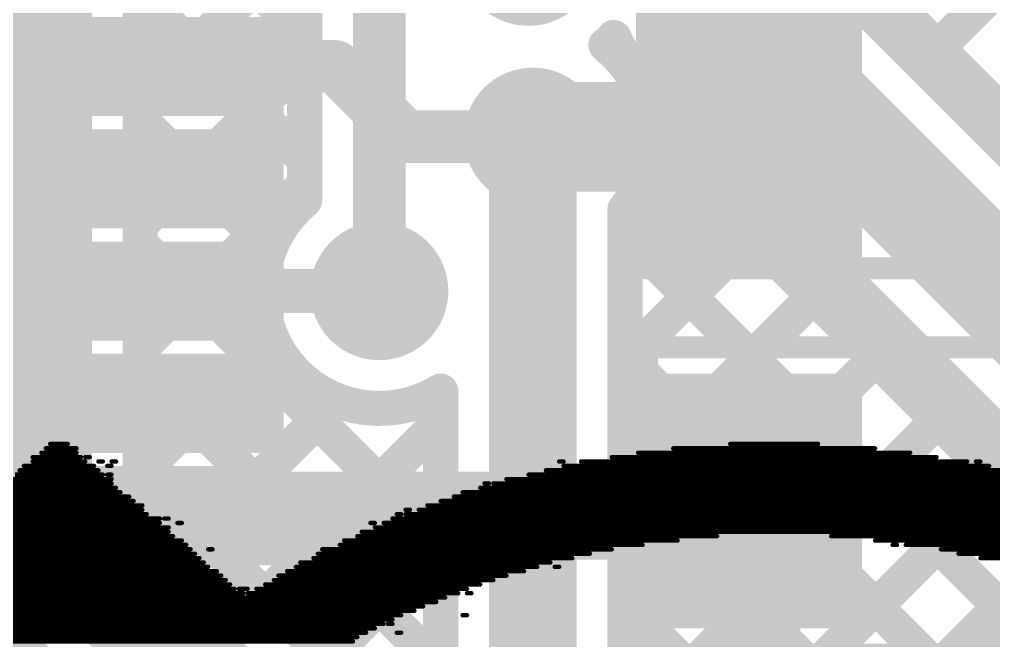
# Model space of a CAD drawing. Header units: millimetres. Extents: x 9.08 to 12.48, y 2.73 to 6.
# Drawn here: x 11.359 to 11.581, y 4.1642 to 4.3057 of the extents above; entities that cross this region are included whole.
import ezdxf

# ---------------------------------------------------------------- set-up
doc = ezdxf.new("R2010")
doc.units = ezdxf.units.MM
doc.header["$MEASUREMENT"] = 0
for name, color, linetype in [('BottomLayer', 5, 'Continuous'), ('BottomOverlay', 54, 'Continuous'), ('MultiLayer', 9, 'Continuous'), ('TopLayer', 1, 'Continuous'), ('TopOverlay', 2, 'Continuous'), ('TopPaste', 8, 'Continuous'), ('TopSolder', 216, 'Continuous'), ('ViaHoleLayer', 16, 'Continuous')]:
    doc.layers.add(name, color=color, linetype=linetype)

# ---------------------------------------------------------------- blocks, each defined once
blk = doc.blocks.new('16_TSSOP_54')
at = {"layer": 'TopLayer'}
for points in [[(0.07579, 0.00551), (0.13091, 0.00551), (0.07579, 0.02008), (0.13091, 0.02008)], [(0.07579, -0.02008), (0.13091, -0.02008), (0.07579, -0.00551), (0.13091, -0.00551)], [(0.07579, -0.04567), (0.13091, -0.04567), (0.07579, -0.0311), (0.13091, -0.0311)], [(0.07579, -0.07126), (0.13091, -0.07126), (0.07579, -0.05669), (0.13091, -0.05669)], [(0.07579, -0.09685), (0.13091, -0.09685), (0.07579, -0.08228), (0.13091, -0.08228)]]:
    blk.add_solid(points, dxfattribs=at)
at = {"layer": 'TopOverlay', "const_width": 0.00787}
blk.add_lwpolyline([(-0.079, -0.103), (0.079, -0.103)], dxfattribs=at)
at = {"layer": 'TopOverlay', "const_width": 0.00394}
blk.add_lwpolyline([(0.07703, -0.103, 1), (0.08097, -0.103, 1)], format="xyb", close=True, dxfattribs=at)
at = {"layer": 'TopPaste'}
for points in [[(0.07579, 0.00551), (0.13091, 0.00551), (0.07579, 0.02008), (0.13091, 0.02008)], [(0.07579, -0.02008), (0.13091, -0.02008), (0.07579, -0.00551), (0.13091, -0.00551)], [(0.07579, -0.04567), (0.13091, -0.04567), (0.07579, -0.0311), (0.13091, -0.0311)], [(0.07579, -0.07126), (0.13091, -0.07126), (0.07579, -0.05669), (0.13091, -0.05669)], [(0.07579, -0.09685), (0.13091, -0.09685), (0.07579, -0.08228), (0.13091, -0.08228)]]:
    blk.add_solid(points, dxfattribs=at)
at = {"layer": 'TopSolder'}
for points in [[(0.07179, 0.00151), (0.13491, 0.00151), (0.07179, 0.02408), (0.13491, 0.02408)], [(0.07179, -0.02408), (0.13491, -0.02408), (0.07179, -0.00151), (0.13491, -0.00151)], [(0.07179, -0.04967), (0.13491, -0.04967), (0.07179, -0.0271), (0.13491, -0.0271)], [(0.07179, -0.07526), (0.13491, -0.07526), (0.07179, -0.05269), (0.13491, -0.05269)], [(0.07179, -0.10085), (0.13491, -0.10085), (0.07179, -0.07828), (0.13491, -0.07828)]]:
    blk.add_solid(points, dxfattribs=at)
blk = doc.blocks.new('RES0805_75')
at = {"layer": 'TopLayer'}
for points in [[(-0.06, -0.025), (-0.02, -0.025), (-0.06, 0.025), (-0.02, 0.025)], [(0.02, -0.025), (0.06, -0.025), (0.02, 0.025), (0.06, 0.025)]]:
    blk.add_solid(points, dxfattribs=at)
at = {"layer": 'TopOverlay', "const_width": 0.005}
for points in [[(-0.065, 0.035), (-0.065, -0.035)], [(0.065, 0.035), (-0.065, 0.035)], [(0.065, 0.035), (0.065, -0.035)], [(0.065, -0.035), (-0.065, -0.035)]]:
    blk.add_lwpolyline(points, dxfattribs=at)
at = {"layer": 'TopOverlay', "const_width": 0.0025}
for points in [[(-0.06625, 0.035, 1), (-0.06375, 0.035, 1)], [(-0.06625, 0.035, 1), (-0.06375, 0.035, 1)], [(0.06375, 0.035, 1), (0.06625, 0.035, 1)], [(0.06375, 0.035, 1), (0.06625, 0.035, 1)], [(-0.06625, -0.035, 1), (-0.06375, -0.035, 1)], [(-0.06625, -0.035, 1), (-0.06375, -0.035, 1)], [(0.06375, -0.035, 1), (0.06625, -0.035, 1)], [(0.06375, -0.035, 1), (0.06625, -0.035, 1)]]:
    blk.add_lwpolyline(points, format="xyb", close=True, dxfattribs=at)
at = {"layer": 'TopPaste'}
for points in [[(-0.06, -0.025), (-0.02, -0.025), (-0.06, 0.025), (-0.02, 0.025)], [(0.02, -0.025), (0.06, -0.025), (0.02, 0.025), (0.06, 0.025)]]:
    blk.add_solid(points, dxfattribs=at)
at = {"layer": 'TopSolder'}
for points in [[(-0.064, -0.029), (-0.016, -0.029), (-0.064, 0.029), (-0.016, 0.029)], [(0.016, -0.029), (0.064, -0.029), (0.016, 0.029), (0.064, 0.029)]]:
    blk.add_solid(points, dxfattribs=at)
blk = doc.blocks.new('C__0805_102')
at = {"layer": 'TopLayer'}
for points in [[(-0.06, -0.03), (-0.02, -0.03), (-0.06, 0.03), (-0.02, 0.03)], [(0.02, -0.03), (0.06, -0.03), (0.02, 0.03), (0.06, 0.03)]]:
    blk.add_solid(points, dxfattribs=at)
at = {"layer": 'TopOverlay', "const_width": 0.005}
for points in [[(-0.065, 0.035), (0.065, 0.035)], [(-0.065, -0.035), (-0.065, 0.035)], [(0.065, -0.035), (0.065, 0.035)], [(-0.065, -0.035), (0.065, -0.035)]]:
    blk.add_lwpolyline(points, dxfattribs=at)
at = {"layer": 'TopOverlay', "const_width": 0.0025}
for points in [[(-0.06625, 0.035, 1), (-0.06375, 0.035, 1)], [(-0.06625, 0.035, 1), (-0.06375, 0.035, 1)], [(0.06375, 0.035, 1), (0.06625, 0.035, 1)], [(0.06375, 0.035, 1), (0.06625, 0.035, 1)], [(-0.06625, -0.035, 1), (-0.06375, -0.035, 1)], [(-0.06625, -0.035, 1), (-0.06375, -0.035, 1)], [(0.06375, -0.035, 1), (0.06625, -0.035, 1)], [(0.06375, -0.035, 1), (0.06625, -0.035, 1)]]:
    blk.add_lwpolyline(points, format="xyb", close=True, dxfattribs=at)
at = {"layer": 'TopPaste'}
for points in [[(-0.06, -0.03), (-0.02, -0.03), (-0.06, 0.03), (-0.02, 0.03)], [(0.02, -0.03), (0.06, -0.03), (0.02, 0.03), (0.06, 0.03)]]:
    blk.add_solid(points, dxfattribs=at)
at = {"layer": 'TopSolder'}
for points in [[(-0.064, -0.034), (-0.016, -0.034), (-0.064, 0.034), (-0.016, 0.034)], [(0.016, -0.034), (0.064, -0.034), (0.016, 0.034), (0.064, 0.034)]]:
    blk.add_solid(points, dxfattribs=at)

msp = doc.modelspace()

# ---------------------------------------------------------------- linework, layer by layer
at = {"layer": 'BottomLayer'}
for points, const_width in [([(11.516, 4.311), (11.516, 4.789)], 0.025), ([(11.441, 4.24384), (11.441, 4.423)], 0.012), ([(11.424, 4.26449), (11.424, 4.41596)], 0.008), ([(11.56465, 4.29559), (11.66041, 4.39135)], 0.008), ([(11.57879, 4.28145), (11.67455, 4.37721)], 0.008), ([(11.363, 4.193), (11.363, 4.357)], 0.025), ([(11.3865, 4.20273), (11.3865, 4.357)], 0.008), ([(11.3865, 4.33956), (11.424, 4.30206)], 0.008), ([(11.5395, 4.32798), (11.7795, 4.08798)], 0.008), ([(11.3865, 4.28715), (11.424, 4.32465)], 0.008), ([(11.5395, 4.32073), (11.7526, 4.10763)], 0.008), ([(11.516, 4.311), (11.736, 4.091)], 0.025), ([(11.3865, 4.31127), (11.424, 4.27377)], 0.008), ([(11.3865, 4.25886), (11.424, 4.29636)], 0.008), ([(11.4994, 4.29437), (11.7125, 4.08127)], 0.008), ([(11.501, 4.28851), (11.50313, 4.29064)], 0.008), ([(11.3865, 4.28299), (11.41604, 4.25345)], 0.008), ([(11.476, 4.146), (11.476, 4.277)], 0.02), ([(11.50273, 4.27989), (11.7125, 4.07012)], 0.008), ([(11.497, 4.25623), (11.51727, 4.2765)], 0.008), ([(11.3865, 4.23058), (11.424, 4.26808)], 0.008), ([(11.497, 4.1547), (11.497, 4.26243)], 0.008), ([(11.497, 4.22794), (11.53141, 4.26235)], 0.008), ([(11.497, 4.25734), (11.58599, 4.16835)], 0.008), ([(11.3865, 4.2547), (11.455, 4.1862)], 0.008), ([(11.497, 4.19966), (11.54555, 4.24821)], 0.008), ([(11.497, 4.17137), (11.5597, 4.23407)], 0.008), ([(11.38672, 4.20251), (11.41675, 4.23255)], 0.008), ([(11.497, 4.22906), (11.56997, 4.15608)], 0.008), ([(11.3865, 4.22642), (11.455, 4.15792)], 0.008), ([(11.455, 4.146), (11.455, 4.22105)], 0.008), ([(11.40086, 4.18837), (11.43138, 4.21889)], 0.008), ([(11.45061, 4.21888), (11.455, 4.21449)], 0.008), ([(11.50281, 4.14889), (11.57384, 4.21993)], 0.008), ([(11.415, 4.17423), (11.455, 4.21423)], 0.008), ([(11.51695, 4.13475), (11.58798, 4.20578)], 0.008), ([(11.363, 4.193), (11.437, 4.119)], 0.025), ([(11.3865, 4.20273), (11.44458, 4.14465)], 0.008), ([(11.497, 4.20077), (11.56659, 4.13118)], 0.008), ([(11.53109, 4.12061), (11.60212, 4.19164)], 0.008), ([(11.42915, 4.16009), (11.455, 4.18594)], 0.008), ([(11.3464, 4.17637), (11.41135, 4.11142)], 0.008), ([(11.497, 4.17249), (11.7125, 3.95699)], 0.008)]:
    msp.add_lwpolyline(points, dxfattribs=dict(at, const_width=const_width))
for points, const_width in [([(11.46713, 4.32, 1), (11.48287, 4.32, 1)], 0.01575), ([(11.50975, 4.311, 1), (11.52225, 4.311, 1)], 0.0125), ([(11.50975, 4.311, 1), (11.52225, 4.311, 1)], 0.0125), ([(11.422, 4.30206, 1), (11.426, 4.30206, 1)], 0.004), ([(11.49245, 4.30163, 1), (11.49645, 4.30163, 1)], 0.004), ([(11.49245, 4.30163, 1), (11.49645, 4.30163, 1)], 0.004), ([(11.49067, 4.29992, 1), (11.49467, 4.29992, 1)], 0.004), ([(11.422, 4.29636, 1), (11.426, 4.29636, 1)], 0.004), ([(11.49738, 4.29438, 1), (11.50138, 4.29438, 1)], 0.004), ([(11.4974, 4.29437, 1), (11.5014, 4.29437, 1)], 0.004), ([(11.4974, 4.29437, 1), (11.5014, 4.29437, 1)], 0.004), ([(11.56265, 4.29559, 1), (11.56665, 4.29559, 1)], 0.004), ([(11.46813, 4.279, 1), (11.48387, 4.279, 1)], 0.01575), ([(11.50113, 4.29064, 1), (11.50513, 4.29064, 1)], 0.004), ([(11.499, 4.28851, 1), (11.503, 4.28851, 1)], 0.004), ([(11.3845, 4.28715, 1), (11.3885, 4.28715, 1)], 0.004), ([(11.3845, 4.28299, 1), (11.3885, 4.28299, 1)], 0.004), ([(11.471, 4.277, 1), (11.481, 4.277, 1)], 0.01), ([(11.57679, 4.28145, 1), (11.58079, 4.28145, 1)], 0.004), ([(11.50073, 4.27989, 1), (11.50473, 4.27989, 1)], 0.004), ([(11.50075, 4.279, 1), (11.50475, 4.279, 1)], 0.004), ([(11.50075, 4.279, 1), (11.50475, 4.279, 1)], 0.004), ([(11.51527, 4.2765, 1), (11.51927, 4.2765, 1)], 0.004), ([(11.422, 4.27377, 1), (11.426, 4.27377, 1)], 0.004), ([(11.422, 4.26808, 1), (11.426, 4.26808, 1)], 0.004), ([(11.422, 4.26449, 1), (11.426, 4.26449, 1)], 0.004), ([(11.422, 4.26449, 1), (11.426, 4.26449, 1)], 0.004), ([(11.495, 4.26243, 1), (11.499, 4.26243, 1)], 0.004), ([(11.495, 4.26243, 1), (11.499, 4.26243, 1)], 0.004), ([(11.52941, 4.26235, 1), (11.53341, 4.26235, 1)], 0.004), ([(11.3845, 4.25886, 1), (11.3885, 4.25886, 1)], 0.004), ([(11.495, 4.25734, 1), (11.499, 4.25734, 1)], 0.004), ([(11.495, 4.25623, 1), (11.499, 4.25623, 1)], 0.004), ([(11.3845, 4.2547, 1), (11.3885, 4.2547, 1)], 0.004), ([(11.43313, 4.24384, 1), (11.44887, 4.24384, 1)], 0.01575), ([(11.41404, 4.25345, 1), (11.41804, 4.25345, 1)], 0.004), ([(11.54355, 4.24821, 1), (11.54755, 4.24821, 1)], 0.004), ([(11.438, 4.24384, 1), (11.444, 4.24384, 1)], 0.006), ([(11.5577, 4.23407, 1), (11.5617, 4.23407, 1)], 0.004), ([(11.41475, 4.23255, 1), (11.41875, 4.23255, 1)], 0.004), ([(11.3845, 4.23058, 1), (11.3885, 4.23058, 1)], 0.004), ([(11.495, 4.22906, 1), (11.499, 4.22906, 1)], 0.004), ([(11.495, 4.22794, 1), (11.499, 4.22794, 1)], 0.004), ([(11.3845, 4.22642, 1), (11.3885, 4.22642, 1)], 0.004), ([(11.453, 4.22105, 1), (11.457, 4.22105, 1)], 0.004), ([(11.453, 4.22105, 1), (11.457, 4.22105, 1)], 0.004), ([(11.42938, 4.21889, 1), (11.43338, 4.21889, 1)], 0.004), ([(11.44861, 4.21888, 1), (11.45261, 4.21888, 1)], 0.004), ([(11.57184, 4.21993, 1), (11.57584, 4.21993, 1)], 0.004), ([(11.453, 4.21449, 1), (11.457, 4.21449, 1)], 0.004), ([(11.453, 4.21423, 1), (11.457, 4.21423, 1)], 0.004), ([(11.35675, 4.193, 1), (11.36925, 4.193, 1)], 0.0125), ([(11.35675, 4.193, 1), (11.36925, 4.193, 1)], 0.0125), ([(11.3845, 4.20273, 1), (11.3885, 4.20273, 1)], 0.004), ([(11.3845, 4.20273, 1), (11.3885, 4.20273, 1)], 0.004), ([(11.38472, 4.20251, 1), (11.38872, 4.20251, 1)], 0.004), ([(11.495, 4.20077, 1), (11.499, 4.20077, 1)], 0.004), ([(11.495, 4.19966, 1), (11.499, 4.19966, 1)], 0.004), ([(11.39886, 4.18837, 1), (11.40286, 4.18837, 1)], 0.004), ([(11.453, 4.1862, 1), (11.457, 4.1862, 1)], 0.004), ([(11.453, 4.18594, 1), (11.457, 4.18594, 1)], 0.004), ([(11.413, 4.17423, 1), (11.417, 4.17423, 1)], 0.004), ([(11.495, 4.17249, 1), (11.499, 4.17249, 1)], 0.004), ([(11.495, 4.17137, 1), (11.499, 4.17137, 1)], 0.004), ([(11.62475, 4.14, 1), (11.56525, 4.14, 1)], 0.008)]:
    msp.add_lwpolyline(points, format="xyb", close=True, dxfattribs=dict(at, const_width=const_width))
at = {"layer": 'BottomLayer', "const_width": 0.008}
for points in [[(11.4994, 4.29437, -0.094417), (11.49445, 4.30163)], [(11.49938, 4.29438, -0.094149), (11.49445, 4.30163)], [(11.49267, 4.29992, -0.228341), (11.50275, 4.279)], [(11.50275, 4.279, -0.168553), (11.497, 4.26243)], [(11.455, 4.22105, -0.933325), (11.424, 4.26449)]]:
    msp.add_lwpolyline(points, format="xyb", dxfattribs=at)
at = {"layer": 'BottomOverlay', "const_width": 0.001}
for points in [[(11.366, 4.209), (11.37, 4.209)], [(11.521, 4.209), (11.541, 4.209)], [(11.364, 4.207), (11.372, 4.207)], [(11.365, 4.208), (11.372, 4.208)], [(11.5, 4.207), (11.562, 4.207)], [(11.508, 4.208), (11.554, 4.208)], [(11.362, 4.206), (11.373, 4.206)], [(11.362, 4.205), (11.374, 4.205)], [(11.374, 4.206), (11.375, 4.206)], [(11.377, 4.205), (11.378, 4.205)], [(11.38, 4.205), (11.381, 4.205)], [(11.482, 4.205), (11.483, 4.205)], [(11.487, 4.205), (11.575, 4.205)], [(11.494, 4.206), (11.568, 4.206)], [(11.577, 4.205), (11.578, 4.205)], [(11.358, 4.202), (11.378, 4.202)], [(11.359, 4.203), (11.377, 4.203)], [(11.36, 4.204), (11.376, 4.204)], [(11.379, 4.204), (11.38, 4.204)], [(11.379, 4.202), (11.38, 4.202)], [(11.475, 4.202), (11.588, 4.202)], [(11.479, 4.203), (11.584, 4.203)], [(11.483, 4.204), (11.58, 4.204)], [(11.356, 4.2), (11.38, 4.2)], [(11.357, 4.201), (11.38, 4.201)], [(11.465, 4.2), (11.466, 4.2)], [(11.467, 4.2), (11.596, 4.2)], [(11.47, 4.201), (11.592, 4.201)], [(11.354, 4.198), (11.382, 4.198)], [(11.355, 4.199), (11.381, 4.199)], [(11.46, 4.198), (11.602, 4.198)], [(11.464, 4.199), (11.599, 4.199)], [(11.352, 4.196), (11.385, 4.196)], [(11.353, 4.197), (11.384, 4.197)], [(11.455, 4.196), (11.608, 4.196)], [(11.458, 4.197), (11.606, 4.197)], [(11.35, 4.194), (11.387, 4.194)], [(11.351, 4.195), (11.387, 4.195)], [(11.447, 4.194), (11.448, 4.194)], [(11.45, 4.194), (11.613, 4.194)], [(11.452, 4.195), (11.61, 4.195)], [(11.345, 4.191), (11.391, 4.191)], [(11.347, 4.192), (11.391, 4.192)], [(11.348, 4.193), (11.388, 4.193)], [(11.392, 4.192), (11.393, 4.192)], [(11.395, 4.191), (11.396, 4.191)], [(11.439, 4.191), (11.44, 4.191)], [(11.442, 4.191), (11.621, 4.191)], [(11.444, 4.192), (11.619, 4.192)], [(11.445, 4.193), (11.446, 4.193)], [(11.447, 4.193), (11.616, 4.193)], [(11.344, 4.189), (11.393, 4.189)], [(11.346, 4.19), (11.393, 4.19)], [(11.437, 4.189), (11.626, 4.189)], [(11.44, 4.19), (11.623, 4.19)], [(11.341, 4.187), (11.396, 4.187)], [(11.343, 4.188), (11.394, 4.188)], [(11.433, 4.187), (11.509, 4.187)], [(11.436, 4.188), (11.518, 4.188)], [(11.544, 4.188), (11.627, 4.188)], [(11.554, 4.187), (11.629, 4.187)], [(11.34, 4.185), (11.398, 4.185)], [(11.341, 4.186), (11.397, 4.186)], [(11.402, 4.185), (11.403, 4.185)], [(11.428, 4.185), (11.494, 4.185)], [(11.432, 4.186), (11.501, 4.186)], [(11.558, 4.186), (11.559, 4.186)], [(11.561, 4.186), (11.632, 4.186)], [(11.569, 4.185), (11.634, 4.185)], [(11.336, 4.182), (11.401, 4.182)], [(11.338, 4.183), (11.4, 4.183)], [(11.339, 4.184), (11.399, 4.184)], [(11.423, 4.182), (11.48, 4.182)], [(11.426, 4.183), (11.485, 4.183)], [(11.427, 4.184), (11.489, 4.184)], [(11.573, 4.184), (11.635, 4.184)], [(11.578, 4.183), (11.637, 4.183)], [(11.334, 4.18), (11.404, 4.18)], [(11.335, 4.181), (11.402, 4.181)], [(11.42, 4.18), (11.474, 4.18)], [(11.422, 4.181), (11.477, 4.181)], [(11.481, 4.181), (11.482, 4.181)], [(11.332, 4.178), (11.406, 4.178)], [(11.333, 4.179), (11.405, 4.179)], [(11.417, 4.178), (11.467, 4.178)], [(11.418, 4.179), (11.47, 4.179)], [(11.33, 4.176), (11.408, 4.176)], [(11.331, 4.177), (11.407, 4.177)], [(11.409, 4.176), (11.411, 4.176)], [(11.413, 4.176), (11.461, 4.176)], [(11.415, 4.177), (11.464, 4.177)], [(11.328, 4.174), (11.456, 4.174)], [(11.329, 4.175), (11.41, 4.175)], [(11.411, 4.175), (11.459, 4.175)], [(11.461, 4.175), (11.462, 4.175)], [(11.325, 4.171), (11.449, 4.171)], [(11.326, 4.172), (11.451, 4.172)], [(11.327, 4.173), (11.454, 4.173)], [(11.323, 4.169), (11.444, 4.169)], [(11.324, 4.17), (11.446, 4.17)], [(11.46, 4.17), (11.461, 4.17)], [(11.321, 4.167), (11.44, 4.167)], [(11.322, 4.168), (11.442, 4.168)], [(11.443, 4.168), (11.444, 4.168)], [(11.317, 4.165), (11.436, 4.165)], [(11.319, 4.166), (11.438, 4.166)], [(11.445, 4.166), (11.446, 4.166)], [(11.317, 4.164), (11.435, 4.164)]]:
    msp.add_lwpolyline(points, dxfattribs=at)
at = {"layer": 'BottomOverlay', "const_width": 0.0005}
for points in [[(11.36575, 4.209, 1), (11.36625, 4.209, 1)], [(11.36975, 4.209, 1), (11.37025, 4.209, 1)], [(11.52075, 4.209, 1), (11.52125, 4.209, 1)], [(11.54075, 4.209, 1), (11.54125, 4.209, 1)], [(11.36375, 4.207, 1), (11.36425, 4.207, 1)], [(11.36475, 4.208, 1), (11.36525, 4.208, 1)], [(11.37175, 4.208, 1), (11.37225, 4.208, 1)], [(11.37175, 4.207, 1), (11.37225, 4.207, 1)], [(11.49975, 4.207, 1), (11.50025, 4.207, 1)], [(11.50775, 4.208, 1), (11.50825, 4.208, 1)], [(11.55375, 4.208, 1), (11.55425, 4.208, 1)], [(11.56175, 4.207, 1), (11.56225, 4.207, 1)], [(11.36175, 4.206, 1), (11.36225, 4.206, 1)], [(11.36175, 4.205, 1), (11.36225, 4.205, 1)], [(11.37275, 4.206, 1), (11.37325, 4.206, 1)], [(11.37375, 4.206, 1), (11.37425, 4.206, 1)], [(11.37375, 4.205, 1), (11.37425, 4.205, 1)], [(11.37475, 4.206, 1), (11.37525, 4.206, 1)], [(11.37675, 4.205, 1), (11.37725, 4.205, 1)], [(11.37775, 4.205, 1), (11.37825, 4.205, 1)], [(11.37975, 4.205, 1), (11.38025, 4.205, 1)], [(11.38075, 4.205, 1), (11.38125, 4.205, 1)], [(11.48175, 4.205, 1), (11.48225, 4.205, 1)], [(11.48275, 4.205, 1), (11.48325, 4.205, 1)], [(11.48675, 4.205, 1), (11.48725, 4.205, 1)], [(11.49375, 4.206, 1), (11.49425, 4.206, 1)], [(11.56775, 4.206, 1), (11.56825, 4.206, 1)], [(11.57475, 4.205, 1), (11.57525, 4.205, 1)], [(11.57675, 4.205, 1), (11.57725, 4.205, 1)], [(11.57775, 4.205, 1), (11.57825, 4.205, 1)], [(11.35875, 4.203, 1), (11.35925, 4.203, 1)], [(11.35975, 4.204, 1), (11.36025, 4.204, 1)], [(11.37575, 4.204, 1), (11.37625, 4.204, 1)], [(11.37675, 4.203, 1), (11.37725, 4.203, 1)], [(11.37775, 4.202, 1), (11.37825, 4.202, 1)], [(11.37875, 4.204, 1), (11.37925, 4.204, 1)], [(11.37875, 4.202, 1), (11.37925, 4.202, 1)], [(11.37975, 4.204, 1), (11.38025, 4.204, 1)], [(11.37975, 4.202, 1), (11.38025, 4.202, 1)], [(11.47475, 4.202, 1), (11.47525, 4.202, 1)], [(11.47875, 4.203, 1), (11.47925, 4.203, 1)], [(11.48275, 4.204, 1), (11.48325, 4.204, 1)], [(11.57975, 4.204, 1), (11.58025, 4.204, 1)], [(11.37975, 4.201, 1), (11.38025, 4.201, 1)], [(11.37975, 4.2, 1), (11.38025, 4.2, 1)], [(11.46475, 4.2, 1), (11.46525, 4.2, 1)], [(11.46575, 4.2, 1), (11.46625, 4.2, 1)], [(11.46675, 4.2, 1), (11.46725, 4.2, 1)], [(11.46975, 4.201, 1), (11.47025, 4.201, 1)], [(11.38075, 4.199, 1), (11.38125, 4.199, 1)], [(11.38175, 4.198, 1), (11.38225, 4.198, 1)], [(11.45975, 4.198, 1), (11.46025, 4.198, 1)], [(11.46375, 4.199, 1), (11.46425, 4.199, 1)], [(11.38375, 4.197, 1), (11.38425, 4.197, 1)], [(11.38475, 4.196, 1), (11.38525, 4.196, 1)], [(11.45475, 4.196, 1), (11.45525, 4.196, 1)], [(11.45775, 4.197, 1), (11.45825, 4.197, 1)], [(11.38675, 4.195, 1), (11.38725, 4.195, 1)], [(11.38675, 4.194, 1), (11.38725, 4.194, 1)], [(11.44675, 4.194, 1), (11.44725, 4.194, 1)], [(11.44775, 4.194, 1), (11.44825, 4.194, 1)], [(11.44975, 4.194, 1), (11.45025, 4.194, 1)], [(11.45175, 4.195, 1), (11.45225, 4.195, 1)], [(11.38775, 4.193, 1), (11.38825, 4.193, 1)], [(11.39075, 4.192, 1), (11.39125, 4.192, 1)], [(11.39075, 4.191, 1), (11.39125, 4.191, 1)], [(11.39175, 4.192, 1), (11.39225, 4.192, 1)], [(11.39275, 4.192, 1), (11.39325, 4.192, 1)], [(11.39475, 4.191, 1), (11.39525, 4.191, 1)], [(11.39575, 4.191, 1), (11.39625, 4.191, 1)], [(11.43875, 4.191, 1), (11.43925, 4.191, 1)], [(11.43975, 4.191, 1), (11.44025, 4.191, 1)], [(11.44175, 4.191, 1), (11.44225, 4.191, 1)], [(11.44375, 4.192, 1), (11.44425, 4.192, 1)], [(11.44475, 4.193, 1), (11.44525, 4.193, 1)], [(11.44575, 4.193, 1), (11.44625, 4.193, 1)], [(11.44675, 4.193, 1), (11.44725, 4.193, 1)], [(11.39275, 4.19, 1), (11.39325, 4.19, 1)], [(11.39275, 4.189, 1), (11.39325, 4.189, 1)], [(11.43675, 4.189, 1), (11.43725, 4.189, 1)], [(11.43975, 4.19, 1), (11.44025, 4.19, 1)], [(11.39375, 4.188, 1), (11.39425, 4.188, 1)], [(11.39575, 4.187, 1), (11.39625, 4.187, 1)], [(11.43275, 4.187, 1), (11.43325, 4.187, 1)], [(11.43575, 4.188, 1), (11.43625, 4.188, 1)], [(11.50875, 4.187, 1), (11.50925, 4.187, 1)], [(11.51775, 4.188, 1), (11.51825, 4.188, 1)], [(11.54375, 4.188, 1), (11.54425, 4.188, 1)], [(11.55375, 4.187, 1), (11.55425, 4.187, 1)], [(11.39675, 4.186, 1), (11.39725, 4.186, 1)], [(11.39775, 4.185, 1), (11.39825, 4.185, 1)], [(11.40175, 4.185, 1), (11.40225, 4.185, 1)], [(11.40275, 4.185, 1), (11.40325, 4.185, 1)], [(11.42775, 4.185, 1), (11.42825, 4.185, 1)], [(11.43175, 4.186, 1), (11.43225, 4.186, 1)], [(11.49375, 4.185, 1), (11.49425, 4.185, 1)], [(11.50075, 4.186, 1), (11.50125, 4.186, 1)], [(11.55775, 4.186, 1), (11.55825, 4.186, 1)], [(11.55875, 4.186, 1), (11.55925, 4.186, 1)], [(11.56075, 4.186, 1), (11.56125, 4.186, 1)], [(11.56875, 4.185, 1), (11.56925, 4.185, 1)], [(11.39875, 4.184, 1), (11.39925, 4.184, 1)], [(11.39975, 4.183, 1), (11.40025, 4.183, 1)], [(11.40075, 4.182, 1), (11.40125, 4.182, 1)], [(11.42275, 4.182, 1), (11.42325, 4.182, 1)], [(11.42575, 4.183, 1), (11.42625, 4.183, 1)], [(11.42675, 4.184, 1), (11.42725, 4.184, 1)], [(11.47975, 4.182, 1), (11.48025, 4.182, 1)], [(11.48475, 4.183, 1), (11.48525, 4.183, 1)], [(11.48875, 4.184, 1), (11.48925, 4.184, 1)], [(11.57275, 4.184, 1), (11.57325, 4.184, 1)], [(11.57775, 4.183, 1), (11.57825, 4.183, 1)], [(11.40175, 4.181, 1), (11.40225, 4.181, 1)], [(11.40375, 4.18, 1), (11.40425, 4.18, 1)], [(11.41975, 4.18, 1), (11.42025, 4.18, 1)], [(11.42175, 4.181, 1), (11.42225, 4.181, 1)], [(11.47375, 4.18, 1), (11.47425, 4.18, 1)], [(11.47675, 4.181, 1), (11.47725, 4.181, 1)], [(11.48075, 4.181, 1), (11.48125, 4.181, 1)], [(11.48175, 4.181, 1), (11.48225, 4.181, 1)], [(11.40475, 4.179, 1), (11.40525, 4.179, 1)], [(11.40575, 4.178, 1), (11.40625, 4.178, 1)], [(11.41675, 4.178, 1), (11.41725, 4.178, 1)], [(11.41775, 4.179, 1), (11.41825, 4.179, 1)], [(11.46675, 4.178, 1), (11.46725, 4.178, 1)], [(11.46975, 4.179, 1), (11.47025, 4.179, 1)], [(11.40675, 4.177, 1), (11.40725, 4.177, 1)], [(11.40775, 4.176, 1), (11.40825, 4.176, 1)], [(11.40875, 4.176, 1), (11.40925, 4.176, 1)], [(11.41075, 4.176, 1), (11.41125, 4.176, 1)], [(11.41275, 4.176, 1), (11.41325, 4.176, 1)], [(11.41475, 4.177, 1), (11.41525, 4.177, 1)], [(11.46075, 4.176, 1), (11.46125, 4.176, 1)], [(11.46375, 4.177, 1), (11.46425, 4.177, 1)], [(11.40975, 4.175, 1), (11.41025, 4.175, 1)], [(11.41075, 4.175, 1), (11.41125, 4.175, 1)], [(11.45575, 4.174, 1), (11.45625, 4.174, 1)], [(11.45875, 4.175, 1), (11.45925, 4.175, 1)], [(11.46075, 4.175, 1), (11.46125, 4.175, 1)], [(11.46175, 4.175, 1), (11.46225, 4.175, 1)], [(11.44875, 4.171, 1), (11.44925, 4.171, 1)], [(11.45075, 4.172, 1), (11.45125, 4.172, 1)], [(11.45375, 4.173, 1), (11.45425, 4.173, 1)], [(11.44375, 4.169, 1), (11.44425, 4.169, 1)], [(11.44575, 4.17, 1), (11.44625, 4.17, 1)], [(11.45975, 4.17, 1), (11.46025, 4.17, 1)], [(11.46075, 4.17, 1), (11.46125, 4.17, 1)], [(11.43975, 4.167, 1), (11.44025, 4.167, 1)], [(11.44175, 4.168, 1), (11.44225, 4.168, 1)], [(11.44275, 4.168, 1), (11.44325, 4.168, 1)], [(11.44375, 4.168, 1), (11.44425, 4.168, 1)], [(11.43575, 4.165, 1), (11.43625, 4.165, 1)], [(11.43775, 4.166, 1), (11.43825, 4.166, 1)], [(11.44475, 4.166, 1), (11.44525, 4.166, 1)], [(11.44575, 4.166, 1), (11.44625, 4.166, 1)], [(11.43475, 4.164, 1), (11.43525, 4.164, 1)]]:
    msp.add_lwpolyline(points, format="xyb", close=True, dxfattribs=at)
at = {"layer": 'MultiLayer', "const_width": 0.01575}
for points in [[(11.46713, 4.32, 1), (11.48287, 4.32, 1)], [(11.46813, 4.279, 1), (11.48387, 4.279, 1)], [(11.43313, 4.24384, 1), (11.44887, 4.24384, 1)]]:
    msp.add_lwpolyline(points, format="xyb", close=True, dxfattribs=at)
at = {"layer": 'TopLayer'}
for points, const_width in [([(11.46713, 4.32, 1), (11.48287, 4.32, 1)], 0.01575), ([(11.38465, 4.29502, 1), (11.39065, 4.29502, 1)], 0.006), ([(11.42798, 4.29502, 1), (11.43398, 4.29502, 1)], 0.006), ([(11.42798, 4.29502, 1), (11.43398, 4.29502, 1)], 0.006), ([(11.52075, 4.284, 1), (11.53325, 4.284, 1)], 0.0125), ([(11.46813, 4.279, 1), (11.48387, 4.279, 1)], 0.01575), ([(11.46975, 4.279, 1), (11.48225, 4.279, 1)], 0.0125), ([(11.51575, 4.279, 1), (11.52825, 4.279, 1)], 0.0125), ([(11.51575, 4.279, 1), (11.52825, 4.279, 1)], 0.0125), ([(11.444, 4.279, 1), (11.45, 4.279, 1)], 0.006), ([(11.444, 4.279, 1), (11.45, 4.279, 1)], 0.006), ([(11.473, 4.279, 1), (11.479, 4.279, 1)], 0.006), ([(11.43313, 4.24384, 1), (11.44887, 4.24384, 1)], 0.01575), ([(11.38515, 4.24384, 1), (11.39015, 4.24384, 1)], 0.005), ([(11.4385, 4.24384, 1), (11.4435, 4.24384, 1)], 0.005), ([(11.38515, 4.21825, 1), (11.39015, 4.21825, 1)], 0.005), ([(11.522, 4.196, 1), (11.532, 4.196, 1)], 0.01), ([(11.522, 4.196, 1), (11.532, 4.196, 1)], 0.01), ([(11.38265, 4.19266, 1), (11.39265, 4.19266, 1)], 0.01), ([(11.51866, 4.19266, 1), (11.52866, 4.19266, 1)], 0.01), ([(11.51866, 4.19266, 1), (11.52866, 4.19266, 1)], 0.01)]:
    msp.add_lwpolyline(points, format="xyb", close=True, dxfattribs=dict(at, const_width=const_width))
for points, const_width in [([(11.38765, 4.29502), (11.43098, 4.29502)], 0.012), ([(11.43098, 4.29502), (11.447, 4.279)], 0.012), ([(11.522, 4.279), (11.527, 4.284)], 0.025), ([(11.476, 4.279), (11.522, 4.279)], 0.025), ([(11.447, 4.279), (11.476, 4.279)], 0.012), ([(11.38765, 4.24384), (11.441, 4.24384)], 0.01), ([(11.318, 4.21825), (11.38765, 4.21825)], 0.01), ([(11.52366, 4.19266), (11.527, 4.196)], 0.02), ([(11.527, 4.133), (11.527, 4.196)], 0.02), ([(11.38765, 4.19266), (11.52366, 4.19266)], 0.02)]:
    msp.add_lwpolyline(points, dxfattribs=dict(at, const_width=const_width))
at = {"layer": 'ViaHoleLayer', "const_width": 0.00787}
for points in [[(11.47206, 4.279, 1), (11.47994, 4.279, 1)], [(11.43706, 4.24384, 1), (11.44494, 4.24384, 1)]]:
    msp.add_lwpolyline(points, format="xyb", close=True, dxfattribs=at)

# ---------------------------------------------------------------- block references
for name, p, rotation in [('16_TSSOP_54', (11.2843, 4.28223), 360), ('C__0805_102', (11.567, 4.284), 360), ('RES0805_75', (11.567, 4.196), 180)]:
    msp.add_blockref(name, p, dxfattribs=dict(rotation=rotation))

doc.saveas('drawing.dxf')
